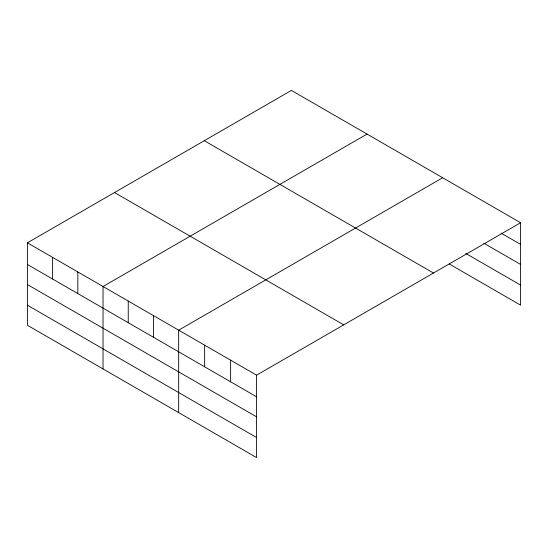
<?xml version="1.0" encoding="UTF-8"?>
<svg xmlns="http://www.w3.org/2000/svg" width="548" height="548" viewBox="0 0 548 548"><rect width="100%" height="100%" fill="white"/><g stroke="black" fill="none" stroke-linecap="round" stroke-linejoin="round"><path stroke-width="0.82" d="M520.6 222.735L291.406 90.413L27.4 242.833L27.4 325.265L256.594 457.587L256.594 375.161L520.6 222.735L520.6 305.168L449.168 263.924M367.037 134.082L103.038 286.501L103.038 368.927M442.674 177.744L178.669 330.17L178.669 412.596M501.119 233.133L520.6 244.381M483.802 243.196L520.6 264.437M465.766 253.443L520.6 285.104M204.281 140.713L433.482 273.034M114.518 192.533L343.719 324.861M27.4 242.833L256.594 375.161M27.4 264.472L256.594 396.8M27.4 284.535L256.594 416.857M27.4 305.202L256.594 437.53M230.619 360.159L230.619 381.805M204.644 345.165L204.644 366.804M153.461 315.614L153.461 337.253M128.246 301.058L128.246 322.697M77.823 271.945L77.823 293.584M52.615 257.389L52.615 279.028"/></g></svg>
